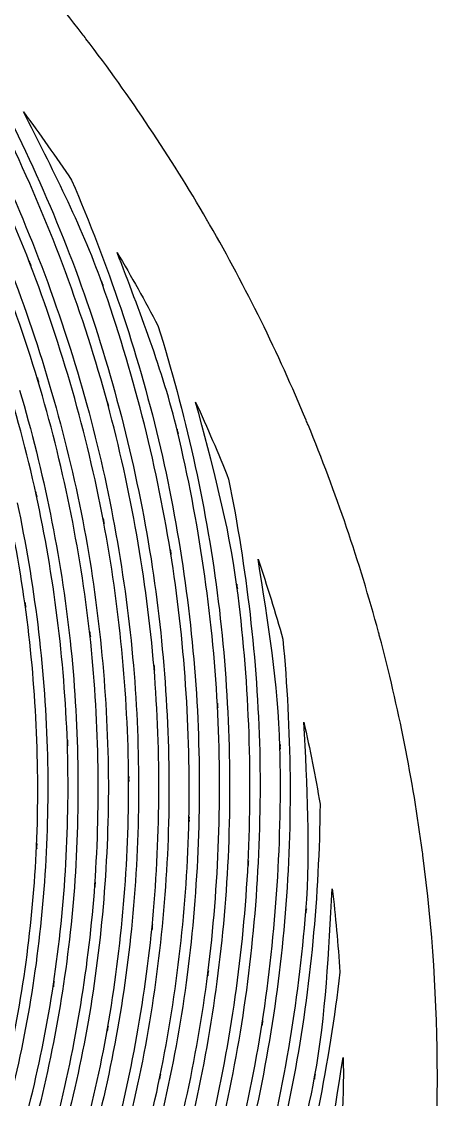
# Model space of a CAD drawing. Extents: x 1 to 1501, y -1248 to 252.
# Drawn here: x 1318.7 to 1501.3, y -507.6 to -34.7 of the extents above; entities that cross this region are included whole.
import ezdxf

# ---------------------------------------------------------------- set-up
doc = ezdxf.new("R2010")
doc.units = 0
doc.layers.add('Ebene_1', color=7, linetype='CONTINUOUS')

msp = doc.modelspace()

# ---------------------------------------------------------------- linework, layer by layer
at = {"layer": 'Ebene_1', "color": 7}
for p, q in [((1319.5138, -74.33283), (1319.5138, -74.33383)), ((1360.6634, -136.05833), (1360.6634, -136.05833)), ((1322.8142, -141.75069), (1322.0662, -139.81574)), ((1322.3532, -140.81616), (1322.3522, -140.81619)), ((1354.4825, -150.5685), (1353.8155, -148.67232)), ((1354.0715, -149.66892), (1354.0715, -149.6689)), ((1326.2682, -193.13744), (1325.6552, -191.09389)), ((1325.8722, -192.15636), (1325.8732, -192.15633)), ((1356.8947, -203.44029), (1356.3557, -201.44328)), ((1356.5337, -202.47085), (1356.5337, -202.47089)), ((1395.128, -201.7274), (1395.1279, -201.7264)), ((1387.4698, -215.52304), (1387.0008, -213.56869)), ((1387.1438, -214.56139), (1387.1438, -214.56144)), ((1325.4424, -243.2251), (1324.9694, -241.07686)), ((1325.1054, -242.16263), (1325.1054, -242.16263)), ((1354.9636, -254.9123), (1354.5646, -252.81449)), ((1354.6696, -253.87696), (1354.6686, -253.87696)), ((1384.3405, -268.36001), (1384.0105, -266.31647)), ((1384.0805, -267.34794), (1384.0805, -267.34794)), ((1422.5389, -270.63908), (1422.5389, -270.64008)), ((1413.4886, -283.57208), (1413.2247, -281.57896)), ((1413.2647, -282.57546), (1413.2637, -282.57548)), ((1320.526, -291.67634), (1320.216, -289.42731)), ((1320.266, -290.58671), (1320.27, -290.58671)), ((1348.9025, -304.64317), (1348.6585, -302.45617)), ((1348.6785, -303.55747), (1348.6815, -303.55747)), ((1376.8544, -318.30418), (1376.8564, -318.30418)), ((1377.0384, -319.34728), (1376.8644, -317.22238)), ((1404.696, -334.76869), (1404.698, -334.76869)), ((1404.849, -335.79629), (1404.736, -333.72559)), ((1442.6013, -342.06649), (1442.6019, -342.06649)), ((1338.813, -351.1557), (1338.809, -351.1557)), ((1338.953, -352.3112), (1338.873, -350.0389)), ((1432.1284, -352.9544), (1432.1284, -352.9549)), ((1432.2484, -353.9709), (1432.1984, -351.9584)), ((1365.7072, -367.06571), (1365.7082, -367.06571)), ((1365.8172, -368.17471), (1365.7972, -365.96831)), ((1392.1848, -384.67412), (1392.1848, -384.67412)), ((1392.2548, -385.73662), (1392.3048, -383.60772)), ((1325.309, -396.43503), (1325.307, -396.43503)), ((1325.367, -397.61773), (1325.468, -395.27953)), ((1418.1552, -403.96543), (1418.1572, -403.96543)), ((1418.1972, -405.00083), (1418.3022, -402.93013)), ((1350.9043, -413.40754), (1350.9073, -413.40754)), ((1350.9273, -414.53594), (1351.0903, -412.27134)), ((1455.0919, -415.20294), (1455.0918, -415.20294)), ((1443.5319, -424.95904), (1443.5329, -424.95904)), ((1443.5429, -425.94405), (1443.7059, -423.93924)), ((1375.9894, -433.12155), (1376.2064, -430.92675)), ((1375.9974, -432.01645), (1375.9994, -432.01645)), ((1400.4546, -453.35516), (1400.7256, -451.23796)), ((1400.4926, -452.29656), (1400.4946, -452.29656)), ((1332.6821, -458.17897), (1333.0271, -455.86396)), ((1332.7481, -457.00017), (1332.7521, -457.00017)), ((1356.3446, -477.67968), (1356.7406, -475.44228)), ((1356.4416, -476.53578), (1356.4446, -476.53578)), ((1424.2371, -475.22128), (1424.5551, -473.17388)), ((1424.3031, -474.17428), (1424.3071, -474.17428)), ((1459.8646, -489.23539), (1459.8652, -489.23509)), ((1379.3266, -498.77799), (1379.7686, -496.61809)), ((1379.4506, -497.66509), (1379.4506, -497.66509)), ((1447.2598, -498.69659), (1447.6248, -496.72279)), ((1447.3568, -497.68079), (1447.3598, -497.68059))]:
    msp.add_line(p, q, dxfattribs=at)
for points in [[(1345.3539, -40.14137), (1325.93392, -14.92943), (1304.92889, 9.02086), (1282.4662, 31.56424)], [(1322.3523, -140.82139), (1307.665, -103.00178), (1289.6487, -66.56271), (1268.5151, -31.93299)], [(1346.9941, -42.27019), (1346.44864, -41.5596), (1345.9019, -40.85), (1345.3539, -40.14137)], [(1400.0636, -121.70007), (1384.07966, -94.12259), (1366.35388, -67.59216), (1346.9941, -42.27019)], [(1296.3566, -44.91406), (1315.9823, -79.8922), (1332.8373, -116.35894), (1346.1804, -154.18636)], [(1354.0715, -149.6679), (1344.8052, -123.58244), (1332.0187, -99.01107), (1319.5138, -74.33283)], [(1319.5138, -74.33383), (1326.83473, -84.1598), (1333.89961, -94.17397), (1340.7013, -104.36626)], [(1325.8732, -192.15253), (1314.4826, -154.56127), (1299.7754, -118.06013), (1281.9162, -83.07801)], [(1356.5337, -202.47089), (1345.8807, -163.32093), (1331.7732, -125.19889), (1314.372, -88.54543)], [(1307.0123, -93.88881), (1324.1012, -130.11118), (1337.933, -167.77972), (1348.3519, -206.44938)], [(1340.7013, -104.36626), (1356.5611, -141.20981), (1369.5175, -179.24562), (1378.834, -218.26459)], [(1401.2618, -123.75522), (1400.86349, -123.06954), (1400.46409, -122.38449), (1400.0636, -121.70007)], [(1443.6367, -209.68404), (1431.3576, -180.16722), (1417.20376, -151.46573), (1401.2618, -123.75522)], [(1325.1054, -242.15753), (1316.9014, -205.07194), (1305.4157, -168.79256), (1290.7766, -133.74605)], [(1360.6634, -136.05833), (1366.91642, -146.59482), (1372.89516, -157.29169), (1378.5936, -168.13815)], [(1387.1438, -214.56144), (1380.6548, -187.66114), (1370.5527, -161.88452), (1360.6634, -136.05833)], [(1322.0662, -139.81574), (1322.1912, -140.13994), (1322.2282, -140.49174), (1322.3532, -140.81616)], [(1322.3522, -140.81619), (1322.4782, -141.14069), (1322.6882, -141.42599), (1322.8142, -141.75069)], [(1354.6687, -253.88216), (1347.2698, -215.31149), (1336.4566, -177.47614), (1322.3523, -140.82139)], [(1314.6241, -145.61673), (1328.4553, -181.8332), (1339.0317, -219.20811), (1346.2347, -257.30094)], [(1353.8155, -148.67232), (1353.9305, -148.99632), (1353.9575, -149.34472), (1354.0715, -149.66892)], [(1384.0805, -267.34694), (1377.5775, -227.30734), (1367.5405, -187.92833), (1354.0715, -149.6679)], [(1354.0715, -149.6689), (1354.1825, -149.9802), (1354.3725, -150.2571), (1354.4825, -150.5685)], [(1346.1804, -154.18636), (1359.3919, -192.00078), (1369.214, -230.91148), (1375.5341, -270.46559)], [(1378.5936, -168.13815), (1390.5176, -206.43645), (1399.4267, -245.61873), (1404.6127, -285.39841)], [(1320.27, -290.58894), (1315.1268, -254.25032), (1306.7577, -218.44212), (1295.2515, -183.59283)], [(1325.6552, -191.09389), (1325.7592, -191.44069), (1325.7682, -191.80939), (1325.8722, -192.15636)], [(1348.6815, -303.55367), (1344.4007, -265.8158), (1336.7667, -228.53544), (1325.8732, -192.15253)], [(1325.8732, -192.15633), (1325.9752, -192.49443), (1326.1672, -192.79903), (1326.2682, -193.13744)], [(1317.8387, -196.42569), (1328.4842, -232.33743), (1335.9075, -269.12498), (1340.0227, -306.35327)], [(1356.3557, -201.44328), (1356.4457, -201.77958), (1356.4457, -202.13448), (1356.5337, -202.47085)], [(1376.8564, -318.30418), (1373.5303, -279.16411), (1366.7291, -240.40462), (1356.5337, -202.47089)], [(1356.5337, -202.47089), (1356.6237, -202.80419), (1356.8047, -203.10679), (1356.8947, -203.44029)], [(1395.1279, -201.7264), (1400.2469, -212.86129), (1405.07622, -224.12708), (1409.611, -235.51241)], [(1413.2638, -282.57648), (1409.6218, -255.14288), (1402.2826, -228.44453), (1395.128, -201.7274)], [(1348.3519, -206.44938), (1358.3165, -243.90289), (1364.9233, -282.1668), (1368.1046, -320.79368)], [(1444.4747, -211.66941), (1444.19632, -211.00722), (1443.91698, -210.34543), (1443.6367, -209.68404)], [(1475.364, -302.65857), (1467.02311, -271.69975), (1456.70551, -241.30766), (1444.4747, -211.66941)], [(1387.0008, -213.56869), (1387.0808, -213.89449), (1387.0708, -214.23549), (1387.1438, -214.56139)], [(1404.698, -334.76869), (1402.4185, -294.25646), (1396.5458, -254.03211), (1387.1438, -214.56144)], [(1387.1438, -214.56144), (1387.2238, -214.89114), (1387.3908, -215.19334), (1387.4698, -215.52304)], [(1378.834, -218.26459), (1388.0184, -257.25041), (1393.7208, -296.9704), (1395.8724, -336.96739)], [(1409.611, -235.51241), (1417.465, -274.84585), (1422.229, -314.74137), (1423.2292, -354.8433)], [(1324.9694, -241.07686), (1325.0494, -241.43386), (1325.0294, -241.80546), (1325.1054, -242.16263)], [(1316.7956, -245.87737), (1324.3782, -281.24329), (1328.7869, -317.20988), (1329.9757, -353.3621)], [(1338.809, -351.1506), (1337.4901, -314.48287), (1332.9055, -278.0111), (1325.1054, -242.15753)], [(1325.1054, -242.16263), (1325.1854, -242.52613), (1325.3634, -242.86143), (1325.4424, -243.2251)], [(1354.5646, -252.81449), (1354.6346, -253.16479), (1354.6046, -253.52659), (1354.6696, -253.87696)], [(1354.6686, -253.87696), (1354.7386, -254.23006), (1354.8966, -254.55906), (1354.9636, -254.9123)], [(1365.7083, -367.07091), (1365.3943, -329.08788), (1361.7014, -291.20822), (1354.6687, -253.88216)], [(1346.2347, -257.30094), (1353.0708, -294.14192), (1356.6052, -331.51738), (1356.8052, -368.98511)], [(1384.0105, -266.31647), (1384.0605, -266.65747), (1384.0305, -267.00697), (1384.0805, -267.34794)], [(1392.1848, -384.67312), (1392.9668, -345.40039), (1390.2566, -306.14037), (1384.0805, -267.34694)], [(1384.0805, -267.34794), (1384.1405, -267.69244), (1384.2845, -268.01544), (1384.3405, -268.36001)], [(1375.5341, -270.46559), (1381.528, -308.75217), (1384.0956, -347.48979), (1383.2235, -386.23292)], [(1432.1284, -352.9539), (1431.3744, -325.28578), (1426.7701, -297.97338), (1422.5389, -270.63908)], [(1422.5389, -270.64008), (1426.46624, -282.24943), (1430.0918, -293.9587), (1433.4119, -305.75607)], [(1413.2247, -281.57896), (1413.2647, -281.90926), (1413.2247, -282.24516), (1413.2647, -282.57546)], [(1413.2637, -282.57548), (1413.3037, -282.91378), (1413.4447, -283.23368), (1413.4886, -283.57208)], [(1418.1573, -403.96643), (1420.1237, -363.43741), (1418.4873, -322.81478), (1413.2638, -282.57648)], [(1404.6127, -285.39841), (1409.6715, -325.12608), (1411.1881, -365.22221), (1409.1495, -405.21793)], [(1320.216, -289.42731), (1320.266, -289.81131), (1320.216, -290.20261), (1320.266, -290.58671)], [(1320.27, -290.58671), (1320.32, -290.95691), (1320.474, -291.30611), (1320.526, -291.67634)], [(1325.307, -396.43723), (1326.7804, -361.0731), (1325.097, -325.65348), (1320.27, -290.58894)], [(1348.6585, -302.45617), (1348.6985, -302.82217), (1348.6385, -303.19217), (1348.6785, -303.55747)], [(1340.0227, -306.35327), (1343.8711, -342.32349), (1344.4948, -378.56171), (1341.8995, -414.64454)], [(1350.9073, -413.40374), (1353.4322, -376.79171), (1352.6901, -340.03349), (1348.6815, -303.55367)], [(1348.6815, -303.55747), (1348.7215, -303.92547), (1348.8615, -304.27547), (1348.9025, -304.64317)], [(1433.4119, -305.75607), (1437.1145, -345.70779), (1437.685, -385.89332), (1434.486, -425.88975)], [(1475.853, -304.42677), (1475.69072, -303.83717), (1475.52772, -303.24777), (1475.364, -302.65857)], [(1494.6867, -399.12293), (1490.44926, -367.18578), (1484.15833, -335.55487), (1475.853, -304.42677)], [(1368.1046, -320.79368), (1371.0534, -358.1439), (1370.666, -395.68063), (1366.9529, -432.96255)], [(1375.9994, -432.01645), (1379.6574, -394.21063), (1379.9464, -356.1588), (1376.8564, -318.30418)], [(1376.8644, -317.22238), (1376.8944, -317.58238), (1376.8244, -317.94438), (1376.8544, -318.30418)], [(1376.8564, -318.30418), (1376.8864, -318.65618), (1377.0094, -318.99518), (1377.0384, -319.34728)], [(1400.4946, -452.29656), (1405.3784, -413.32124), (1406.7841, -373.99211), (1404.698, -334.76869)], [(1404.736, -333.72559), (1404.756, -334.07359), (1404.676, -334.42059), (1404.696, -334.76869)], [(1404.698, -334.76869), (1404.718, -335.11469), (1404.83, -335.44969), (1404.849, -335.79629)], [(1395.8724, -336.96739), (1397.8316, -375.66971), (1396.3394, -414.47174), (1391.4209, -452.90926)], [(1443.5323, -424.95904), (1445.6758, -397.35563), (1444.0773, -369.69921), (1442.6013, -342.06649)], [(1442.6019, -342.06649), (1445.29395, -354.01828), (1447.67565, -366.03785), (1449.7446, -378.11311)], [(1329.9757, -353.3621), (1330.9883, -388.23982), (1328.8741, -423.13844), (1323.6707, -457.64387)], [(1332.7521, -456.99507), (1337.9142, -421.96434), (1339.9481, -386.54442), (1338.809, -351.1506)], [(1338.873, -350.0389), (1338.883, -350.4119), (1338.803, -350.7819), (1338.813, -351.1557)], [(1338.809, -351.1557), (1338.819, -351.5447), (1338.939, -351.9227), (1338.953, -352.3112)], [(1424.3071, -474.17328), (1430.4985, -434.07805), (1433.1155, -393.51422), (1432.1284, -352.9539)], [(1432.1984, -351.9584), (1432.2084, -352.2914), (1432.1284, -352.6214), (1432.1284, -352.9544)], [(1432.1284, -352.9549), (1432.1384, -353.2969), (1432.2394, -353.6289), (1432.2484, -353.9709)], [(1423.2292, -354.8433), (1424.1102, -394.88793), (1421.4233, -434.93145), (1415.2141, -474.50388)], [(1356.4447, -476.54098), (1362.78, -440.39945), (1365.8821, -403.76453), (1365.7083, -367.07091)], [(1365.7972, -365.96831), (1365.7972, -366.33631), (1365.7072, -366.69831), (1365.7072, -367.06571)], [(1365.7082, -367.06571), (1365.7082, -367.43771), (1365.8142, -367.80271), (1365.8172, -368.17471)], [(1356.8052, -368.98511), (1356.8652, -405.14983), (1353.7038, -441.24646), (1347.3515, -476.84988)], [(1449.7446, -378.11311), (1449.2506, -418.22804), (1445.6155, -458.24977), (1438.2551, -497.69229)], [(1383.2235, -386.23292), (1382.2535, -423.68424), (1377.9415, -460.97747), (1370.3536, -497.66509)], [(1379.4506, -497.66409), (1387.0392, -460.45017), (1391.3044, -422.64144), (1392.1848, -384.67312)], [(1392.1848, -384.67412), (1392.1748, -385.03012), (1392.2648, -385.38112), (1392.2548, -385.73662)], [(1392.3048, -383.60772), (1392.2948, -383.96572), (1392.1928, -384.31572), (1392.1848, -384.67412)], [(1311.5414, -497.67119), (1319.1393, -464.40347), (1323.7498, -430.52405), (1325.307, -396.43723)], [(1325.307, -396.43503), (1325.287, -396.83003), (1325.387, -397.22303), (1325.367, -397.61773)], [(1325.468, -395.27953), (1325.448, -395.66853), (1325.327, -396.04553), (1325.309, -396.43503)], [(1494.8687, -400.40643), (1494.8084, -399.97854), (1494.74774, -399.55071), (1494.6867, -399.12293)], [(1501.2242, -497.31679), (1501.20169, -464.90995), (1499.07874, -432.53864), (1494.8687, -400.40643)], [(1409.1495, -405.21793), (1407.0529, -443.92256), (1401.5113, -482.35908), (1392.5997, -520.08181)], [(1401.689, -520.42021), (1410.6206, -482.16488), (1416.1322, -443.19706), (1418.1573, -403.96643)], [(1418.1572, -403.96543), (1418.1372, -404.31143), (1418.2172, -404.65543), (1418.1972, -405.00083)], [(1418.3022, -402.93013), (1418.2822, -403.27913), (1418.1732, -403.61613), (1418.1552, -403.96543)], [(1341.8995, -414.64454), (1339.2624, -449.43536), (1333.5122, -483.91718), (1324.7331, -517.6854)], [(1333.8262, -518.01121), (1342.6246, -483.71828), (1348.3431, -448.71286), (1350.9073, -413.40374)], [(1350.9073, -413.40754), (1350.8773, -413.78354), (1350.9573, -414.15954), (1350.9273, -414.53594)], [(1351.0903, -412.27134), (1351.0603, -412.65534), (1350.9323, -413.02434), (1350.9043, -413.40754)], [(1447.3599, -497.68059), (1452.3711, -470.47017), (1453.449, -442.80166), (1455.0919, -415.20294)], [(1455.0918, -415.20294), (1456.51941, -427.36858), (1457.63138, -439.56919), (1458.4266, -451.79246)], [(1423.0854, -544.67392), (1433.4329, -505.452), (1440.2749, -465.39187), (1443.5323, -424.95904)], [(1443.5329, -424.95904), (1443.5029, -425.28705), (1443.5729, -425.61605), (1443.5429, -425.94405)], [(1443.7059, -423.93924), (1443.6759, -424.28324), (1443.5589, -424.61424), (1443.5319, -424.95904)], [(1434.486, -425.88975), (1431.1754, -465.79277), (1424.3224, -505.3237), (1414.012, -544.01472)], [(1366.9529, -432.96255), (1363.2373, -468.94297), (1356.3106, -504.5143), (1346.2696, -539.26462)], [(1355.3471, -539.92382), (1365.4245, -504.6415), (1372.3366, -468.52827), (1375.9994, -432.01645)], [(1375.9994, -432.01645), (1375.9594, -432.38345), (1376.0294, -432.75445), (1375.9894, -433.12155)], [(1376.2064, -430.92675), (1376.1664, -431.29575), (1376.0344, -431.64775), (1375.9974, -432.01645)], [(1391.4209, -452.90926), (1386.5389, -490.05979), (1378.3514, -526.69781), (1366.9645, -562.39863)], [(1376.0111, -563.36813), (1387.4542, -527.14371), (1395.6499, -489.97439), (1400.4946, -452.29656)], [(1400.4946, -452.29656), (1400.4546, -452.64756), (1400.5046, -453.00456), (1400.4546, -453.35516)], [(1400.7256, -451.23796), (1400.6756, -451.59696), (1400.5396, -451.93796), (1400.4926, -452.29656)], [(1458.4266, -451.79246), (1453.7447, -491.63029), (1445.9413, -531.04381), (1434.5015, -569.49474)], [(1323.6707, -457.64387), (1318.5227, -490.84619), (1310.4116, -523.51511), (1299.4354, -555.27153)], [(1308.4858, -556.22033), (1319.5197, -523.93291), (1327.6389, -490.72829), (1332.7521, -456.99507)], [(1332.7521, -457.00017), (1332.6921, -457.39017), (1332.7421, -457.78917), (1332.6821, -458.17897)], [(1333.0271, -455.86396), (1332.9671, -456.24997), (1332.8061, -456.61397), (1332.7481, -457.00017)], [(1347.3515, -476.84988), (1341.0894, -511.1748), (1331.7671, -544.86922), (1319.506, -577.53314)], [(1328.5178, -578.81024), (1340.8536, -545.62042), (1350.1999, -511.3935), (1356.4447, -476.54098)], [(1356.4446, -476.53578), (1356.3746, -476.91378), (1356.4146, -477.30178), (1356.3446, -477.67968)], [(1356.7406, -475.44228), (1356.6706, -475.81528), (1356.5086, -476.16328), (1356.4416, -476.53578)], [(1415.2141, -474.50388), (1409.0837, -512.7765), (1399.5544, -550.41923), (1386.7483, -586.99845)], [(1395.76, -588.26545), (1408.6407, -551.15753), (1418.1951, -512.9763), (1424.3071, -474.17328)], [(1424.3071, -474.17428), (1424.2571, -474.52028), (1424.2971, -474.87528), (1424.2371, -475.22128)], [(1424.5551, -473.17388), (1424.5051, -473.51388), (1424.3571, -473.83388), (1424.3031, -474.17428)], [(1443.5475, -570.46444), (1451.3775, -543.92382), (1455.5713, -516.5571), (1459.8646, -489.23539)], [(1459.8652, -489.23509), (1459.91962, -492.07587), (1459.95695, -494.91696), (1459.9772, -497.75819)], [(1370.3536, -497.66509), (1362.8956, -533.07221), (1352.2855, -567.74154), (1338.6617, -601.26056)], [(1347.6268, -602.84156), (1361.343, -568.79694), (1371.992, -533.59892), (1379.4506, -497.66409)], [(1379.4506, -497.66509), (1379.3806, -498.03109), (1379.4006, -498.41109), (1379.3266, -498.77799)], [(1379.7686, -496.61809), (1379.6986, -496.97609), (1379.5246, -497.30709), (1379.4506, -497.66509)], [(1438.2551, -497.69229), (1430.7924, -537.03782), (1419.8439, -575.63294), (1405.5472, -613.04087)], [(1414.5046, -614.63457), (1428.8986, -576.69904), (1439.8944, -537.56342), (1447.3599, -497.68059)], [(1444.5446, -782.8474), (1481.83018, -692.46793), (1501.08459, -595.67014), (1501.2242, -497.90179)], [(1447.3598, -497.68059), (1447.2998, -498.01559), (1447.3298, -498.36159), (1447.2598, -498.69659)], [(1447.6248, -496.72279), (1447.5648, -497.04979), (1447.4178, -497.35379), (1447.3568, -497.68079)], [(1459.9772, -497.75819), (1459.79697, -507.7542), (1459.40525, -517.74527), (1458.8023, -527.72471)], [(1501.2542, -497.75879), (1501.24424, -497.61145), (1501.23424, -497.46412), (1501.2242, -497.31679)], [(1501.2242, -497.90179), (1501.2342, -497.85412), (1501.2442, -497.80646), (1501.2542, -497.75879)]]:
    msp.add_open_spline(points, degree=3, dxfattribs=at)

doc.saveas('drawing.dxf')
